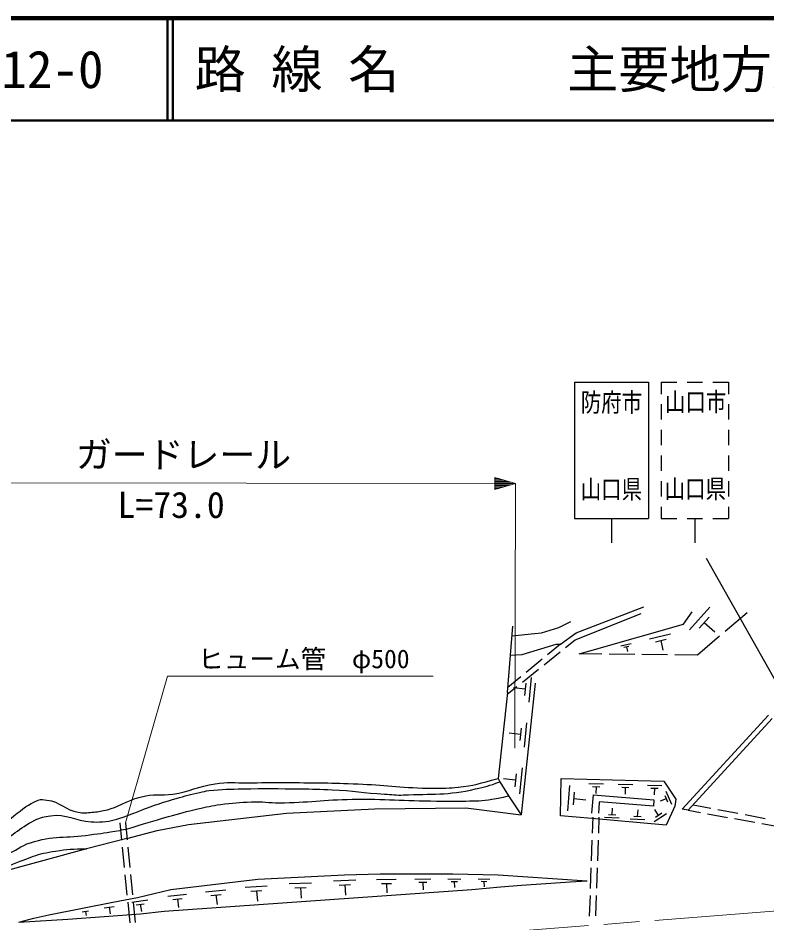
# Model space of a CAD drawing. Units: millimetres, scale not verified. Extents: x 40000 to 680000, y 20000 to 380000.
# Drawn here: x 163156 to 236246, y 291692 to 380000 of the extents above; entities that cross this region are included whole.
import ezdxf
from ezdxf.enums import TextEntityAlignment as Align

# ---------------------------------------------------------------- set-up
doc = ezdxf.new("R2010")
doc.units = ezdxf.units.MM
doc.header["$LTSCALE"] = 1000
doc.linetypes.add('CHAIN', pattern=[18.5, 12, -1.5, 3.5, -1.5])
for name, color, linetype, lineweight in [('M-BGD', 7, 'Continuous', 25), ('M-BMK', 2, 'CHAIN', 13), ('M-STR-HTXT', 7, 'Continuous', 13), ('M-STR-STRC', 7, 'Continuous', 25), ('M-TTL', 2, 'Continuous', 140), ('M-TTL-LINE', 7, 'Continuous', 50)]:
    doc.layers.add(name, color=color, linetype=linetype, lineweight=lineweight)
doc.layers.add('M-TTL-TXT', color=7, linetype='Continuous')
doc.styles.add('ＭＳ ゴシック', font='')
doc.styles.get('ＭＳ ゴシック').set_extended_font_data('MS Gothic')

msp = doc.modelspace()

# ---------------------------------------------------------------- linework, layer by layer
at = {"layer": 'M-BGD'}
for p, q in [((217620, 320012), (224224, 322552)), ((228695, 320294), (230672, 322492)), ((217535, 319335), (223970, 321875)), ((228118, 320859), (228965, 322044)), ((229629, 320448), (230617, 321547)), ((234328, 321953), (232160, 320118)), ((210931, 314170), (211449, 320648)), ((215926, 320520), (217112, 321113)), ((218974, 318234), (228118, 320859)), ((230123, 320997), (231171, 320100)), ((211375, 319725), (213556, 319927)), ((213556, 319927), (214233, 320012)), ((214233, 320012), (215926, 320520)), ((216096, 318911), (217620, 320012)), ((224785, 319428), (226824, 319896)), ((212370, 317895), (215672, 318911)), ((216096, 318911), (214838, 317868)), ((215672, 318911), (216096, 318911)), ((216598, 318583), (217535, 319335)), ((221975, 318738), (222992, 318971)), ((225388, 319137), (226408, 319371)), ((225898, 319254), (226101, 318299)), ((231625, 319666), (229457, 317831)), ((214493, 316893), (216053, 318145)), ((217933, 317956), (218974, 318234)), ((220145, 317932), (217933, 317956)), ((223345, 317897), (220845, 317924)), ((222276, 318592), (222785, 318709)), ((222531, 318651), (222632, 318174)), ((211222, 317810), (212370, 317895)), ((214300, 317421), (212760, 316144)), ((226545, 317863), (224045, 317890)), ((229457, 317831), (227245, 317855)), ((212388, 315202), (213947, 316454)), ((212221, 315698), (210964, 314655)), ((213240, 315649), (212996, 313252)), ((210905, 314012), (211842, 314764)), ((212639, 314499), (211523, 314631)), ((213640, 315101), (212455, 304095)), ((212700, 315098), (212578, 313900)), ((210931, 314170), (210000, 305788)), ((227971, 302792), (236416, 311969)), ((212791, 311234), (212548, 308838)), ((228546, 302681), (236754, 311630)), ((212190, 310084), (211074, 310216)), ((212251, 310684), (212129, 309485)), ((212342, 306819), (212087, 304305)), ((210000, 305788), (210169, 305449)), ((211712, 305613), (210541, 305751)), ((211776, 306242), (211648, 304985)), ((216096, 302147), (216180, 305788)), ((216180, 305788), (226171, 305534)), ((210169, 305449), (211016, 304095)), ((216814, 302626), (217024, 305096)), ((218864, 305302), (220292, 305263)), ((219213, 305007), (219927, 304987)), ((219570, 304997), (219542, 304331)), ((221720, 305224), (223149, 305186)), ((222070, 304929), (222784, 304910)), ((222427, 304919), (222398, 304253)), ((224577, 305147), (226005, 305108)), ((224926, 304851), (225640, 304832)), ((225283, 304842), (225254, 304176)), ((226171, 305534), (227356, 303756)), ((211016, 304095), (212252, 302248)), ((212455, 304095), (212252, 302248)), ((217361, 303202), (217466, 304437)), ((217413, 303819), (218564, 303703)), ((219144, 302401), (219313, 304179)), ((219313, 304179), (225196, 303688)), ((226408, 303809), (225825, 303574)), ((226277, 304119), (226539, 303499)), ((226393, 304534), (226918, 303294)), ((197977, 302825), (206867, 302909)), ((206867, 302909), (212252, 302248)), ((219889, 303406), (219815, 302405)), ((219898, 303502), (219889, 303406)), ((225192, 303091), (219898, 303502)), ((221128, 302230), (221182, 302895)), ((225196, 303688), (225192, 303091)), ((227272, 303079), (226425, 301216)), ((227356, 303756), (227272, 303079)), ((229047, 303228), (230773, 302898)), ((179774, 301301), (189341, 302401)), ((189341, 302401), (197977, 302825)), ((219144, 301893), (216096, 302147)), ((219246, 302017), (219192, 300459)), ((219847, 302017), (219793, 300464)), ((221484, 302207), (220772, 302253)), ((223979, 302046), (223267, 302092)), ((223623, 302069), (223677, 302733)), ((226431, 302347), (225239, 301559)), ((225677, 302191), (225319, 302753)), ((225975, 302388), (225379, 301994)), ((228546, 302681), (227971, 302792)), ((228546, 302681), (229751, 302465)), ((230440, 302342), (232409, 301989)), ((231460, 302766), (233424, 302389)), ((234112, 302258), (236076, 301881)), ((173080, 301461), (173248, 299775)), ((173632, 301452), (173797, 299789)), ((176726, 300708), (179774, 301301)), ((226425, 301216), (219144, 301893)), ((221822, 301899), (220397, 301991)), ((224317, 301737), (222892, 301830)), ((233098, 301866), (235066, 301513)), ((235755, 301390), (237724, 301037)), ((173593, 300793), (173085, 300708)), ((173762, 299946), (176726, 300708)), ((173762, 299946), (169835, 298921)), ((219168, 299759), (219098, 297761)), ((219769, 299765), (219699, 297766)), ((169835, 298921), (135810, 289612)), ((173317, 299079), (173516, 297089)), ((173867, 299093), (174065, 297102)), ((219074, 297061), (219004, 295062)), ((219675, 297066), (219605, 295068)), ((173585, 296392), (173783, 294402)), ((174134, 296406), (174332, 294416)), ((178080, 294951), (186547, 295967)), ((186547, 295967), (195014, 296390)), ((193947, 295796), (196114, 295899)), ((195014, 296390), (198485, 296475)), ((198132, 295925), (200074, 295946)), ((198485, 296475), (205597, 296475)), ((201888, 295969), (203455, 295987)), ((205114, 295983), (206355, 295971)), ((205597, 296475), (210000, 296390)), ((208071, 295978), (209198, 295967)), ((210000, 296390), (218713, 295814)), ((174825, 294186), (178080, 294951)), ((177403, 292834), (207460, 294951)), ((185310, 295171), (187474, 295319)), ((189626, 295536), (191794, 295599)), ((190181, 295118), (191265, 295149)), ((190723, 295134), (190776, 294123)), ((194510, 295389), (195593, 295440)), ((195051, 295414), (195124, 294405)), ((198622, 295542), (199593, 295552)), ((199108, 295547), (199139, 294641)), ((202283, 295660), (203067, 295669)), ((202675, 295665), (202700, 294934)), ((205422, 295732), (206042, 295725)), ((205732, 295728), (205740, 295149)), ((207460, 294951), (210254, 295205)), ((208350, 295750), (208914, 295744)), ((208632, 295747), (208639, 295221)), ((210254, 295205), (212286, 295374)), ((212286, 295374), (217027, 295713)), ((217027, 295713), (218713, 295814)), ((173618, 293941), (174825, 294186)), ((177766, 294312), (179599, 294489)), ((178259, 293990), (179176, 294078)), ((181434, 294732), (183428, 294923)), ((181971, 294381), (182968, 294477)), ((182469, 294429), (182581, 293501)), ((185880, 294775), (186962, 294849)), ((186421, 294812), (186514, 293804)), ((218980, 294363), (218911, 292364)), ((219581, 294368), (219512, 292369)), ((166142, 292495), (172408, 293723)), ((171547, 293171), (172537, 293304)), ((172042, 293238), (172146, 292580)), ((172408, 293723), (173618, 293941)), ((173853, 293705), (174051, 291715)), ((174265, 293723), (175815, 293930)), ((174401, 293719), (174599, 291729)), ((174694, 293465), (175469, 293568)), ((175082, 293517), (175196, 292796)), ((178717, 294034), (178820, 293180)), ((164703, 292157), (166142, 292495)), ((168005, 292072), (175117, 292580)), ((169421, 292758), (170023, 292864)), ((169722, 292811), (169803, 292412)), ((175117, 292580), (177403, 292834)), ((163230, 291765), (164703, 292157)), ((163230, 291765), (168005, 292072))]:
    msp.add_line(p, q, dxfattribs=at)
for points, knots in [([(174186, 303671), (174634, 303860), (174799, 303898), (175202, 304010), (176352, 304331), (177069, 304084), (178250, 304264), (179899, 304515), (180753, 305007), (182398, 305280), (183606, 305481), (184307, 305344), (185531, 305365), (188242, 305411), (189762, 305386), (192474, 305365), (193797, 305354), (194538, 305328), (195860, 305280), (198509, 305185), (199984, 304939), (202634, 304857), (203526, 304829), (204027, 304824), (204920, 304857), (205384, 304873), (205643, 304896), (206105, 304941), (207654, 305093), (208202, 305310), (210000, 305788)], [0, 0, 0, 0, 1, 1, 1, 2, 2, 2, 3, 3, 3, 4, 4, 4, 5, 5, 5, 6, 6, 6, 7, 7, 7, 8, 8, 8, 9, 9, 9, 10, 10, 10, 10]), ([(173762, 302147), (176032, 303013), (176666, 303298), (178588, 303841), (179476, 304091), (179974, 304233), (180874, 304433), (181235, 304514), (181439, 304558), (181806, 304603), (183088, 304757), (183817, 304742), (185108, 304772), (187290, 304823), (188513, 304793), (190696, 304772), (191920, 304760), (192605, 304742), (193828, 304687), (195817, 304599), (196920, 304377), (198908, 304264), (199635, 304223), (200044, 304144), (200771, 304179), (203522, 304313), (205121, 304122), (207798, 304772), (208734, 304999), (209101, 305071), (210169, 305449)], [0, 0, 0, 0, 1, 1, 1, 2, 2, 2, 3, 3, 3, 4, 4, 4, 5, 5, 5, 6, 6, 6, 7, 7, 7, 8, 8, 8, 9, 9, 9, 10, 10, 10, 10]), ([(139896, 297067), (141056, 297418), (141385, 297505), (142351, 297745), (143855, 298118), (144718, 298245), (146246, 298507), (147859, 298783), (148770, 298893), (150394, 299099), (151054, 299183), (151425, 299222), (152088, 299269), (154166, 299415), (155352, 298945), (157422, 299184), (157821, 299230), (158059, 299217), (158438, 299353), (159370, 299688), (159875, 299941), (160724, 300454), (161608, 300988), (161931, 301524), (162756, 302147), (163634, 302811), (164098, 303277), (165126, 303671), (165435, 303790), (165644, 303705), (165973, 303671), (167244, 303541), (167762, 302702), (169021, 302486), (169543, 302397), (169848, 302451), (170376, 302486), (170642, 302504), (170790, 302530), (171053, 302571), (172334, 302771), (172791, 303072), (174186, 303671)], [0, 0, 0, 0, 1, 1, 1, 2, 2, 2, 3, 3, 3, 4, 4, 4, 5, 5, 5, 6, 6, 6, 7, 7, 7, 8, 8, 8, 9, 9, 9, 10, 10, 10, 11, 11, 11, 12, 12, 12, 13, 13, 13, 14, 14, 14, 14]), ([(173593, 300793), (175629, 301427), (176163, 301602), (177826, 302063), (178947, 302373), (179571, 302567), (180705, 302825), (181559, 303019), (182040, 303123), (182906, 303248), (184089, 303419), (184761, 303450), (185954, 303502), (187012, 303548), (187605, 303409), (188664, 303417), (191445, 303439), (192995, 303717), (195776, 303756), (198984, 303800), (200780, 303620), (203988, 303587), (205113, 303575), (205743, 303562), (206867, 303587), (207861, 303608), (208425, 303598), (209407, 303756), (210041, 303858), (210273, 303903), (211016, 304095)], [0, 0, 0, 0, 1, 1, 1, 2, 2, 2, 3, 3, 3, 4, 4, 4, 5, 5, 5, 6, 6, 6, 7, 7, 7, 8, 8, 8, 9, 9, 9, 10, 10, 10, 10]), ([(140488, 295882), (141656, 296229), (141978, 296318), (142944, 296559), (144190, 296870), (144893, 297033), (146161, 297237), (149541, 297778), (151477, 297752), (154882, 298096), (156437, 298253), (157337, 298162), (158861, 298507), (159718, 298701), (160207, 298846), (160978, 299269), (162529, 300121), (163218, 300906), (164788, 301724), (165336, 302009), (165702, 302047), (166312, 302147), (167862, 302402), (168721, 301624), (170291, 301555), (170721, 301536), (170963, 301528), (171392, 301555), (172344, 301614), (172712, 301796), (173762, 302147)], [0, 0, 0, 0, 1, 1, 1, 2, 2, 2, 3, 3, 3, 4, 4, 4, 5, 5, 5, 6, 6, 6, 7, 7, 7, 8, 8, 8, 9, 9, 9, 10, 10, 10, 10]), ([(139896, 294189), (141306, 294621), (141694, 294733), (142859, 295035), (144335, 295419), (145172, 295595), (146669, 295882), (148047, 296146), (148832, 296224), (150225, 296390), (152761, 296693), (154205, 296623), (156744, 296898), (157474, 296977), (157887, 297005), (158607, 297152), (159079, 297248), (159336, 297336), (159792, 297491), (160665, 297786), (161144, 297980), (161994, 298337), (162948, 298739), (163381, 299198), (164364, 299523), (166533, 300240), (167902, 299962), (170164, 300283), (171306, 300444), (171668, 300495), (173085, 300708)], [0, 0, 0, 0, 1, 1, 1, 2, 2, 2, 3, 3, 3, 4, 4, 4, 5, 5, 5, 6, 6, 6, 7, 7, 7, 8, 8, 8, 9, 9, 9, 10, 10, 10, 10]), ([(162362, 297305), (164335, 298093), (165016, 298437), (166822, 298710), (167989, 298886), (168463, 298928), (169835, 298921)], [0, 0, 0, 0, 1, 1, 1, 2, 2, 2, 2])]:
    msp.add_open_spline(points, degree=3, knots=knots, dxfattribs=at)
at = {"layer": 'M-BMK'}
msp.add_line((169979, 287653), (247015, 293620), dxfattribs=at)
at = {"layer": 'M-STR-HTXT'}
for p, q in [((209697, 335176), (209695, 333976)), ((210896, 334814), (209696, 334816)), ((209696, 334696), (211296, 334694)), ((211696, 334573), (209697, 335176)), ((210097, 335056), (209697, 335056)), ((209697, 334936), (210497, 334935)), ((142775, 334683), (209696, 334576)), ((211696, 334573), (209695, 333976)), ((210095, 334096), (209695, 334096)), ((211696, 334573), (209696, 334576)), ((209696, 334456), (211296, 334454)), ((210896, 334334), (209696, 334336)), ((209696, 334216), (210496, 334215)), ((211633, 308731), (211696, 334573)), ((177753, 315764), (173632, 301452)), ((203672, 315764), (177753, 315764))]:
    msp.add_line(p, q, dxfattribs=at)
at = {"layer": 'M-STR-STRC'}
for p, q in [((217457, 344459), (224681, 344459)), ((217457, 344459), (217457, 331163)), ((224681, 344459), (224681, 331163)), ((225927, 344459), (227466, 344459)), ((225927, 344459), (225927, 343311)), ((228466, 344459), (229966, 344459)), ((230966, 344459), (232505, 344459)), ((232505, 344459), (232505, 343311)), ((225927, 342311), (225927, 340811)), ((232505, 342311), (232505, 340811)), ((225927, 339811), (225927, 338311)), ((232505, 339811), (232505, 338311)), ((225927, 337311), (225927, 335811)), ((232505, 337311), (232505, 335811)), ((225927, 334811), (225927, 333311)), ((232505, 334811), (232505, 333311)), ((225927, 332311), (225927, 331163)), ((232505, 332311), (232505, 331163)), ((217457, 331163), (224681, 331163)), ((221069, 331163), (221069, 328792)), ((225927, 331163), (227466, 331163)), ((228466, 331163), (229966, 331163)), ((229216, 331163), (229216, 328792)), ((230966, 331163), (232505, 331163)), ((230308, 327289), (246336, 298885))]:
    msp.add_line(p, q, dxfattribs=at)
at = {"layer": 'M-TTL'}
msp.add_line((680000, 380000), (40000, 380000), dxfattribs=at)
at = {"layer": 'M-TTL-LINE'}
for p, q in [((177750, 380000), (177750, 370000)), ((178250, 380000), (178250, 370000)), ((40000, 370000), (680000, 370000))]:
    msp.add_line(p, q, dxfattribs=at)

# ---------------------------------------------------------------- texts
at = {"layer": 'M-STR-HTXT', "style": 'ＭＳ ゴシック'}
for s, p in [('ガードレール', (168798, 335356)), ('L=73.0', (172852, 330453))]:
    msp.add_text(s, height=2566, rotation=359.909, dxfattribs=at).set_placement(p, align=Align.BOTTOM_LEFT)
msp.add_text('ヒューム管\u3000φ500', height=1833, rotation=0.078, dxfattribs=at).set_placement((191050, 317453), align=Align.MIDDLE_CENTER)
at = {"layer": 'M-STR-STRC', "style": 'ＭＳ ゴシック', "width": 0.8}
for s, p in [('防府市', (221076, 341034)), ('山口市', (229289, 341074)), ('山口県', (221069, 332554)), ('山口県', (229259, 332594))]:
    msp.add_text(s, height=1833, dxfattribs=at).set_placement(p, align=Align.BOTTOM_CENTER)
at = {"layer": 'M-TTL-TXT', "style": 'ＭＳ ゴシック'}
for s, p in [('路 線 名', (180380, 375000)), ('主要地方道\u3000山口防府線', (216734, 375000)), ('12-0', (161521, 375000))]:
    msp.add_text(s, height=3666, dxfattribs=at).set_placement(p, align=Align.MIDDLE_LEFT)

doc.saveas('drawing.dxf')
